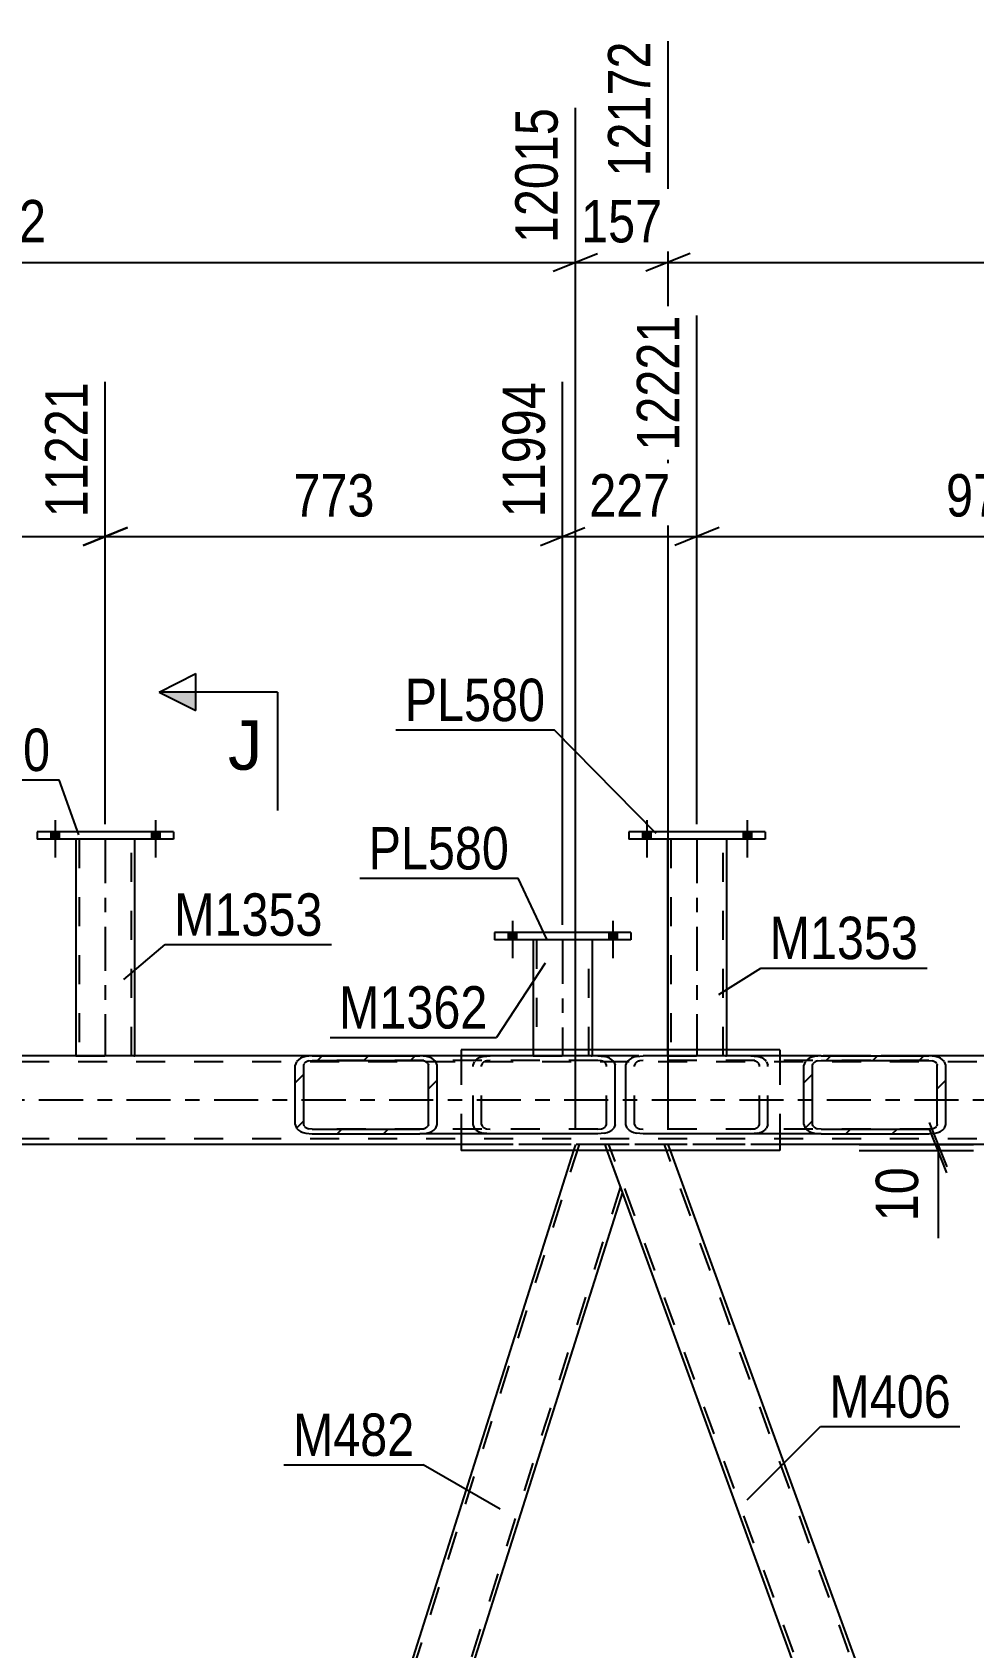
# Model space of a CAD drawing. Header units: millimetres. Extents: x -815 to 374, y -743 to 98.
# Drawn here: x -333.3 to -269.6, y -176.9 to -67.8 of the extents above; entities that cross this region are included whole.
import ezdxf

# ---------------------------------------------------------------- set-up
doc = ezdxf.new("R2010")
doc.units = ezdxf.units.MM
doc.linetypes.add('DXK_LINE_DOT2', pattern=[3.9198, 1.9599, -1.9599])
doc.linetypes.add('DXK_LINE_DOT3', pattern=[5.9187, 2.979, -0.9799, 0.9799, -0.9799])
doc.styles.add('Arial', font='ARIAL.TTF', dxfattribs={"height": 0.2})
doc.styles.add('Arial Narrow', font='ARIALN.TTF', dxfattribs={"height": 0.2})

# ---------------------------------------------------------------- blocks, each defined once
blk = doc.blocks.new('Part-232933173-7312 - 7159')
at = {"color": 2, "linetype": 'Continuous'}
for p, q in [((-304.28, -136.53), (-304.28, -136.93)), ((-282.74, -136.53), (-304.28, -136.53)), ((-282.74, -136.53), (-282.74, -136.93)), ((-304.28, -142.21), (-304.28, -143.33)), ((-282.74, -142.21), (-282.74, -143.33)), ((-282.74, -143.33), (-304.28, -143.33))]:
    blk.add_line(p, q, dxfattribs=at)
at = {"color": 7, "linetype": 'DXK_LINE_DOT2'}
for p, q in [((-304.28, -136.93), (-304.28, -142.21)), ((-282.74, -136.93), (-282.74, -142.21))]:
    blk.add_line(p, q, dxfattribs=at)
blk = doc.blocks.new('Part-232933173-7323 - 7159')
at = {"linetype": 'Continuous'}
h = blk.add_hatch(dxfattribs=at)
h.set_pattern_fill('', scale=0.7, style=0, pattern_type=0)
h.set_pattern_definition([(45, (-281.026, -141.8167), (-1.57154, 1.57154), [])])
h.paths.add_polyline_path([(-281.11, -141.57), (-281.03, -141.82), (-280.77, -142.02), (-280.4, -142.16), (-279.95, -142.21), (-272.67, -142.21), (-272.23, -142.16), (-271.85, -142.02), (-271.6, -141.82), (-271.51, -141.57), (-271.51, -137.57), (-271.6, -137.33), (-271.85, -137.12), (-272.23, -136.98), (-272.67, -136.93), (-279.95, -136.93), (-280.4, -136.98), (-280.77, -137.12), (-281.03, -137.33), (-281.11, -137.57)])
h.paths.add_polyline_path([(-280.49, -137.45), (-280.36, -137.35), (-280.17, -137.28), (-279.95, -137.25), (-272.67, -137.25), (-272.45, -137.28), (-272.26, -137.35), (-272.13, -137.45), (-272.09, -137.57), (-272.09, -141.57), (-272.13, -141.69), (-272.26, -141.8), (-272.45, -141.87), (-272.67, -141.89), (-279.95, -141.89), (-280.17, -141.87), (-280.36, -141.8), (-280.49, -141.69), (-280.53, -141.57), (-280.53, -137.57)])
at = {"color": 2, "linetype": 'Continuous'}
for p, q in [((-293.14, -137.57), (-293.06, -137.33)), ((-292.43, -136.98), (-291.98, -136.93)), ((-279.95, -136.93), (-291.98, -136.93)), ((-281.03, -137.33), (-281.11, -137.57)), ((-280.53, -137.57), (-280.49, -137.45)), ((-279.95, -136.93), (-280.4, -136.98)), ((-280.17, -137.28), (-279.95, -137.25)), ((-279.95, -136.93), (-272.67, -136.93)), ((-279.95, -137.25), (-272.67, -137.25)), ((-272.23, -136.98), (-272.67, -136.93)), ((-272.67, -137.25), (-272.45, -137.28)), ((-272.13, -137.45), (-272.09, -137.57)), ((-271.51, -137.57), (-271.6, -137.33)), ((-293.14, -141.57), (-293.14, -137.57)), ((-281.11, -141.57), (-281.11, -137.57)), ((-280.53, -141.57), (-280.53, -137.57)), ((-272.09, -141.57), (-272.09, -137.57)), ((-271.51, -141.57), (-271.51, -137.57)), ((-293.06, -141.82), (-293.14, -141.57)), ((-281.11, -141.57), (-281.03, -141.82)), ((-280.49, -141.69), (-280.53, -141.57)), ((-272.09, -141.57), (-272.13, -141.69)), ((-271.6, -141.82), (-271.51, -141.57)), ((-291.98, -142.21), (-292.43, -142.16)), ((-279.95, -142.21), (-291.98, -142.21)), ((-280.4, -142.16), (-279.95, -142.21)), ((-279.95, -141.89), (-280.17, -141.87)), ((-279.95, -141.89), (-272.67, -141.89)), ((-279.95, -142.21), (-272.67, -142.21)), ((-272.45, -141.87), (-272.67, -141.89)), ((-272.67, -142.21), (-272.23, -142.16))]:
    blk.add_line(p, q, dxfattribs=at)
at = {"color": 7, "linetype": 'DXK_LINE_DOT2'}
for p, q in [((-292.52, -137.45), (-292.56, -137.57)), ((-291.98, -137.25), (-292.2, -137.28)), ((-272.67, -137.25), (-291.98, -137.25)), ((-284.7, -136.93), (-284.26, -136.98)), ((-284.48, -137.28), (-284.7, -137.25)), ((-284.12, -137.57), (-284.16, -137.45)), ((-283.63, -137.33), (-283.54, -137.57)), ((-272.67, -136.93), (-279.95, -136.93)), ((-292.56, -141.57), (-292.56, -137.57)), ((-284.12, -141.57), (-284.12, -137.57)), ((-283.54, -141.57), (-283.54, -137.57)), ((-292.56, -141.57), (-292.52, -141.69)), ((-284.16, -141.69), (-284.12, -141.57)), ((-283.54, -141.57), (-283.63, -141.82)), ((-292.2, -141.87), (-291.98, -141.89)), ((-272.67, -141.89), (-291.98, -141.89)), ((-284.7, -141.89), (-284.48, -141.87)), ((-284.26, -142.16), (-284.7, -142.21)), ((-279.95, -142.21), (-279.95, -142.21)), ((-279.95, -142.21), (-272.67, -142.21))]:
    blk.add_line(p, q, dxfattribs=at)
at = {"color": 2, "linetype": 'Continuous'}
for centre, radius, start, end in [((-292.25, -138.05), 1.09, 99.5182, 138.0638), ((-280.22, -138.05), 1.09, 99.5182, 138.0638), ((-280.08, -137.81), 0.545, 99.5182, 138.0638), ((-272.54, -137.81), 0.545, 41.9363, 80.4819), ((-272.41, -138.05), 1.09, 41.9363, 80.4819), ((-292.25, -141.09), 1.09, 221.9363, 260.4819), ((-280.22, -141.09), 1.09, 221.9363, 260.4819), ((-280.08, -141.33), 0.545, 221.9363, 260.4819), ((-272.54, -141.33), 0.545, 279.5182, 318.0638), ((-272.41, -141.09), 1.09, 279.5182, 318.0638)]:
    blk.add_arc(centre, radius, start, end, dxfattribs=at)
at = {"color": 7, "linetype": 'DXK_LINE_DOT2'}
for centre, radius, start, end in [((-292.11, -137.81), 0.545, 99.5182, 138.0638), ((-284.57, -137.81), 0.545, 41.9363, 80.4819), ((-284.44, -138.05), 1.09, 41.9363, 80.4819), ((-292.11, -141.33), 0.545, 221.9363, 260.4819), ((-284.57, -141.33), 0.545, 279.5182, 318.0638), ((-284.44, -141.09), 1.09, 279.5182, 318.0638)]:
    blk.add_arc(centre, radius, start, end, dxfattribs=at)
blk = doc.blocks.new('Part-232933173-7353 - 7159')
at = {"color": 7, "linetype": 'DXK_LINE_DOT2'}
for p, q in [((-81.26, -137.33), (-741.87, -137.33)), ((-81.86, -136.93), (-654.89, -136.93)), ((-272.67, -136.93), (-314.35, -136.93)), ((-81.26, -142.53), (-741.87, -142.53)), ((-81.26, -142.93), (-729.95, -142.93)), ((-282.74, -142.93), (-304.28, -142.93))]:
    blk.add_line(p, q, dxfattribs=at)
at = {"color": 2, "linetype": 'Continuous'}
for p, q in [((-314.35, -136.93), (-357.8, -136.93)), ((-229.22, -136.93), (-272.67, -136.93)), ((-304.28, -142.93), (-367.87, -142.93)), ((-219.15, -142.93), (-282.74, -142.93))]:
    blk.add_line(p, q, dxfattribs=at)
at = {"color": 7, "linetype": 'DXK_LINE_DOT3'}
blk.add_line((-81.26, -139.93), (-741.87, -139.93), dxfattribs=at)
blk = doc.blocks.new('Bolt-232933173-46864 - 7159')
at = {"linetype": 'Continuous'}
for points in [[(-291.46, -121.81), (-292.02, -121.81), (-292.02, -122.29), (-291.46, -122.29)], [(-291.46, -121.81), (-292.02, -121.81), (-292.02, -122.29), (-291.46, -122.29)], [(-284.66, -121.81), (-285.22, -121.81), (-285.22, -122.29), (-284.66, -122.29)], [(-284.66, -121.81), (-285.22, -121.81), (-285.22, -122.29), (-284.66, -122.29)]]:
    blk.add_hatch(color=1, dxfattribs=at).paths.add_polyline_path(points)
at = {"color": 1, "linetype": 'Continuous'}
for p, q in [((-291.74, -121.01), (-291.74, -123.53)), ((-291.74, -121.01), (-291.74, -123.53)), ((-284.94, -121.01), (-284.94, -123.53)), ((-284.94, -121.01), (-284.94, -123.53)), ((-292.02, -121.81), (-292.02, -122.29)), ((-292.02, -121.81), (-292.02, -122.29)), ((-291.46, -121.81), (-291.46, -122.29)), ((-291.46, -121.81), (-291.46, -122.29)), ((-285.22, -121.81), (-285.22, -122.29)), ((-285.22, -121.81), (-285.22, -122.29)), ((-284.66, -121.81), (-284.66, -122.29)), ((-284.66, -121.81), (-284.66, -122.29))]:
    blk.add_line(p, q, dxfattribs=at)
blk = doc.blocks.new('Part-232933173-7405 - 7159')
at = {"color": 7, "linetype": 'DXK_LINE_DOT2'}
for p, q in [((-296.31, -142.93), (-333.14, -259.1)), ((-296.56, -142.93), (-296.69, -143.33)), ((-294.55, -142.93), (-296.56, -142.93)), ((-294.4, -143.33), (-294.55, -142.93)), ((-293.51, -145.77), (-330.35, -261.93))]:
    blk.add_line(p, q, dxfattribs=at)
at = {"color": 2, "linetype": 'Continuous'}
for p, q in [((-296.69, -143.33), (-333.28, -258.73)), ((-293.38, -146.14), (-294.4, -143.33)), ((-293.38, -146.14), (-329.97, -261.53))]:
    blk.add_line(p, q, dxfattribs=at)
blk = doc.blocks.new('Part-232933173-7445 - 7159')
at = {"color": 7, "linetype": 'DXK_LINE_DOT2'}
for p, q in [((-290.29, -142.93), (-294.55, -142.93)), ((-293.38, -146.14), (-294.55, -142.93)), ((-250.98, -261.93), (-294.29, -142.93)), ((-247.23, -261.93), (-290.54, -142.93)), ((-290.14, -143.33), (-290.29, -142.93))]:
    blk.add_line(p, q, dxfattribs=at)
at = {"color": 2, "linetype": 'Continuous'}
for p, q in [((-248.14, -258.73), (-290.14, -143.33)), ((-251.38, -261.53), (-293.38, -146.14))]:
    blk.add_line(p, q, dxfattribs=at)
blk = doc.blocks.new('Part-232933173-7472 - 7159')
at = {"linetype": 'Continuous'}
h = blk.add_hatch(dxfattribs=at)
h.set_pattern_fill('', scale=0.7, style=0, pattern_type=0)
h.set_pattern_definition([(45, (-315.4238, -141.8166), (-1.57154, 1.57154), [])])
h.paths.add_polyline_path([(-315.51, -141.57), (-315.42, -141.82), (-315.17, -142.02), (-314.79, -142.16), (-314.35, -142.21), (-307.07, -142.21), (-306.62, -142.16), (-306.25, -142.02), (-305.99, -141.82), (-305.9, -141.57), (-305.9, -137.57), (-305.99, -137.33), (-306.25, -137.12), (-306.62, -136.98), (-307.07, -136.93), (-314.35, -136.93), (-314.79, -136.98), (-315.17, -137.12), (-315.42, -137.33), (-315.51, -137.57)])
h.paths.add_polyline_path([(-314.89, -137.45), (-314.76, -137.35), (-314.57, -137.28), (-314.35, -137.25), (-307.07, -137.25), (-306.85, -137.28), (-306.66, -137.35), (-306.53, -137.45), (-306.49, -137.57), (-306.49, -141.57), (-306.53, -141.69), (-306.66, -141.8), (-306.85, -141.87), (-307.07, -141.89), (-314.35, -141.89), (-314.57, -141.87), (-314.76, -141.8), (-314.89, -141.69), (-314.93, -141.57), (-314.93, -137.57)])
at = {"color": 2, "linetype": 'Continuous'}
for p, q in [((-315.42, -137.33), (-315.51, -137.57)), ((-314.93, -137.57), (-314.89, -137.45)), ((-314.35, -136.93), (-314.79, -136.98)), ((-314.57, -137.28), (-314.35, -137.25)), ((-314.35, -136.93), (-307.07, -136.93)), ((-314.35, -137.25), (-307.07, -137.25)), ((-295.04, -136.93), (-307.07, -136.93)), ((-306.62, -136.98), (-307.07, -136.93)), ((-307.07, -137.25), (-306.85, -137.28)), ((-306.53, -137.45), (-306.49, -137.57)), ((-305.9, -137.57), (-305.99, -137.33)), ((-295.04, -136.93), (-294.59, -136.98)), ((-293.96, -137.33), (-293.87, -137.57)), ((-315.51, -141.57), (-315.51, -137.57)), ((-314.93, -141.57), (-314.93, -137.57)), ((-306.49, -141.57), (-306.49, -137.57)), ((-305.9, -141.57), (-305.9, -137.57)), ((-293.87, -141.57), (-293.87, -137.57)), ((-315.51, -141.57), (-315.42, -141.82)), ((-314.89, -141.69), (-314.93, -141.57)), ((-306.49, -141.57), (-306.53, -141.69)), ((-305.99, -141.82), (-305.9, -141.57)), ((-293.87, -141.57), (-293.96, -141.82)), ((-314.79, -142.16), (-314.35, -142.21)), ((-314.35, -141.89), (-314.57, -141.87)), ((-314.35, -141.89), (-307.07, -141.89)), ((-314.35, -142.21), (-307.07, -142.21)), ((-306.85, -141.87), (-307.07, -141.89)), ((-307.07, -142.21), (-306.62, -142.16)), ((-295.04, -142.21), (-307.07, -142.21)), ((-294.59, -142.16), (-295.04, -142.21))]:
    blk.add_line(p, q, dxfattribs=at)
at = {"color": 7, "linetype": 'DXK_LINE_DOT2'}
for p, q in [((-307.07, -136.93), (-314.35, -136.93)), ((-295.04, -137.25), (-314.35, -137.25)), ((-303.48, -137.57), (-303.39, -137.33)), ((-302.86, -137.45), (-302.9, -137.57)), ((-302.76, -136.98), (-302.32, -136.93)), ((-302.32, -137.25), (-302.54, -137.28)), ((-294.82, -137.28), (-295.04, -137.25)), ((-294.46, -137.57), (-294.5, -137.45)), ((-303.48, -141.57), (-303.48, -137.57)), ((-302.9, -141.57), (-302.9, -137.57)), ((-294.46, -141.57), (-294.46, -137.57)), ((-303.39, -141.82), (-303.48, -141.57)), ((-302.9, -141.57), (-302.86, -141.69)), ((-294.5, -141.69), (-294.46, -141.57)), ((-295.04, -141.89), (-314.35, -141.89)), ((-314.35, -142.21), (-307.07, -142.21)), ((-302.32, -142.21), (-302.76, -142.16)), ((-302.54, -141.87), (-302.32, -141.89)), ((-295.04, -141.89), (-294.82, -141.87))]:
    blk.add_line(p, q, dxfattribs=at)
at = {"color": 2, "linetype": 'Continuous'}
for centre, radius, start, end in [((-314.61, -138.05), 1.09, 99.5182, 138.0638), ((-314.48, -137.81), 0.545, 99.5182, 138.0638), ((-306.94, -137.81), 0.545, 41.9363, 80.4819), ((-306.8, -138.05), 1.09, 41.9363, 80.4819), ((-294.77, -138.05), 1.09, 41.9363, 80.4819), ((-314.61, -141.09), 1.09, 221.9363, 260.4819), ((-314.48, -141.33), 0.545, 221.9363, 260.4819), ((-306.94, -141.33), 0.545, 279.5182, 318.0638), ((-306.8, -141.09), 1.09, 279.5182, 318.0638), ((-294.77, -141.09), 1.09, 279.5182, 318.0638)]:
    blk.add_arc(centre, radius, start, end, dxfattribs=at)
at = {"color": 7, "linetype": 'DXK_LINE_DOT2'}
for centre, radius, start, end in [((-302.58, -138.05), 1.09, 99.5182, 138.0638), ((-302.45, -137.81), 0.545, 99.5182, 138.0638), ((-294.91, -137.81), 0.545, 41.9363, 80.4819), ((-302.58, -141.09), 1.09, 221.9363, 260.4819), ((-302.45, -141.33), 0.545, 221.9363, 260.4819), ((-294.91, -141.33), 0.545, 279.5182, 318.0638)]:
    blk.add_arc(centre, radius, start, end, dxfattribs=at)
blk = doc.blocks.new('Part-232933173-46842 - 7159')
at = {"color": 2, "linetype": 'Continuous'}
for p, q in [((-292.82, -128.61), (-302.02, -128.61)), ((-302.02, -128.61), (-302.02, -129.09)), ((-292.82, -128.61), (-292.82, -129.09)), ((-292.82, -129.09), (-302.02, -129.09))]:
    blk.add_line(p, q, dxfattribs=at)
blk = doc.blocks.new('Part-232933173-46780 - 7159')
at = {"color": 2, "linetype": 'Continuous'}
for p, q in [((-283.74, -121.81), (-292.94, -121.81)), ((-292.94, -121.81), (-292.94, -122.29)), ((-283.74, -121.81), (-283.74, -122.29)), ((-283.74, -122.29), (-292.94, -122.29))]:
    blk.add_line(p, q, dxfattribs=at)
blk = doc.blocks.new('Part-232933173-46779 - 7159')
at = {"color": 2, "linetype": 'Continuous'}
for p, q in [((-290.34, -122.29), (-290.34, -136.53)), ((-286.34, -122.29), (-286.34, -136.53))]:
    blk.add_line(p, q, dxfattribs=at)
at = {"color": 7, "linetype": 'DXK_LINE_DOT2'}
for p, q in [((-286.34, -122.29), (-290.34, -122.29)), ((-290.1, -122.29), (-290.1, -136.93)), ((-286.58, -136.93), (-286.58, -122.29)), ((-290.34, -136.53), (-290.34, -136.93)), ((-290.34, -136.93), (-286.34, -136.93)), ((-286.34, -136.53), (-286.34, -136.93))]:
    blk.add_line(p, q, dxfattribs=at)
at = {"color": 7, "linetype": 'DXK_LINE_DOT3'}
blk.add_line((-288.34, -122.29), (-288.34, -136.93), dxfattribs=at)
blk = doc.blocks.new('Part-232933173-46783 - 7159')
at = {"color": 2, "linetype": 'Continuous'}
for p, q in [((-330.34, -122.29), (-330.34, -136.93)), ((-326.34, -136.93), (-326.34, -122.29))]:
    blk.add_line(p, q, dxfattribs=at)
at = {"color": 7, "linetype": 'DXK_LINE_DOT2'}
for p, q in [((-326.34, -122.29), (-330.34, -122.29)), ((-330.1, -122.29), (-330.1, -136.93)), ((-326.58, -136.93), (-326.58, -122.29)), ((-330.34, -136.93), (-330.34, -136.93)), ((-330.34, -136.93), (-326.34, -136.93)), ((-326.34, -136.93), (-326.34, -136.93)), ((-326.34, -136.93), (-326.34, -136.93))]:
    blk.add_line(p, q, dxfattribs=at)
at = {"color": 7, "linetype": 'DXK_LINE_DOT3'}
blk.add_line((-328.34, -122.29), (-328.34, -136.93), dxfattribs=at)
blk = doc.blocks.new('Part-232933173-46784 - 7159')
at = {"color": 2, "linetype": 'Continuous'}
for p, q in [((-323.74, -121.81), (-332.94, -121.81)), ((-332.94, -121.81), (-332.94, -122.29)), ((-323.74, -121.81), (-323.74, -122.29)), ((-323.74, -122.29), (-332.94, -122.29))]:
    blk.add_line(p, q, dxfattribs=at)
blk = doc.blocks.new('Part-232933173-46841 - 7159')
at = {"color": 2, "linetype": 'Continuous'}
for p, q in [((-299.42, -129.09), (-299.42, -136.53)), ((-295.42, -129.09), (-295.42, -136.53))]:
    blk.add_line(p, q, dxfattribs=at)
at = {"color": 7, "linetype": 'DXK_LINE_DOT2'}
for p, q in [((-295.42, -129.09), (-299.42, -129.09)), ((-299.18, -129.09), (-299.18, -136.94)), ((-295.66, -136.94), (-295.66, -129.09)), ((-299.42, -136.53), (-299.42, -136.94)), ((-299.42, -136.94), (-295.42, -136.94)), ((-295.42, -136.53), (-295.42, -136.94))]:
    blk.add_line(p, q, dxfattribs=at)
at = {"color": 7, "linetype": 'DXK_LINE_DOT3'}
blk.add_line((-297.42, -129.09), (-297.42, -136.94), dxfattribs=at)
blk = doc.blocks.new('Bolt-232933173-46866 - 7159')
at = {"linetype": 'Continuous'}
for points in [[(-331.46, -121.81), (-332.02, -121.81), (-332.02, -122.29), (-331.46, -122.29)], [(-331.46, -121.81), (-332.02, -121.81), (-332.02, -122.29), (-331.46, -122.29)], [(-324.66, -121.81), (-325.22, -121.81), (-325.22, -122.29), (-324.66, -122.29)], [(-324.66, -121.81), (-325.22, -121.81), (-325.22, -122.29), (-324.66, -122.29)]]:
    blk.add_hatch(color=1, dxfattribs=at).paths.add_polyline_path(points)
at = {"color": 1, "linetype": 'Continuous'}
for p, q in [((-331.74, -121.01), (-331.74, -123.53)), ((-331.74, -121.01), (-331.74, -123.53)), ((-324.94, -121.01), (-324.94, -123.53)), ((-324.94, -121.01), (-324.94, -123.53)), ((-332.02, -121.81), (-332.02, -122.29)), ((-332.02, -121.81), (-332.02, -122.29)), ((-331.46, -121.81), (-331.46, -122.29)), ((-331.46, -121.81), (-331.46, -122.29)), ((-325.22, -121.81), (-325.22, -122.29)), ((-325.22, -121.81), (-325.22, -122.29)), ((-324.66, -121.81), (-324.66, -122.29)), ((-324.66, -121.81), (-324.66, -122.29))]:
    blk.add_line(p, q, dxfattribs=at)
blk = doc.blocks.new('Bolt-232933173-46892 - 7159')
at = {"linetype": 'Continuous'}
for points in [[(-300.54, -128.61), (-301.1, -128.61), (-301.1, -129.09), (-300.54, -129.09)], [(-300.54, -128.61), (-301.1, -128.61), (-301.1, -129.09), (-300.54, -129.09)], [(-293.74, -128.61), (-294.3, -128.61), (-294.3, -129.09), (-293.74, -129.09)], [(-293.74, -128.61), (-294.3, -128.61), (-294.3, -129.09), (-293.74, -129.09)]]:
    blk.add_hatch(color=1, dxfattribs=at).paths.add_polyline_path(points)
at = {"color": 1, "linetype": 'Continuous'}
for p, q in [((-301.1, -128.61), (-301.1, -129.09)), ((-301.1, -128.61), (-301.1, -129.09)), ((-300.82, -127.81), (-300.82, -130.33)), ((-300.82, -127.81), (-300.82, -130.33)), ((-300.54, -128.61), (-300.54, -129.09)), ((-300.54, -128.61), (-300.54, -129.09)), ((-294.3, -128.61), (-294.3, -129.09)), ((-294.3, -128.61), (-294.3, -129.09)), ((-294.02, -127.81), (-294.02, -130.33)), ((-294.02, -127.81), (-294.02, -130.33)), ((-293.74, -128.61), (-293.74, -129.09)), ((-293.74, -128.61), (-293.74, -129.09))]:
    blk.add_line(p, q, dxfattribs=at)
blk = doc.blocks.new('StraightDimension-232933173-37571 - 7159')
at = {"color": 7, "linetype": 'Continuous'}
for p, q in [((-290.29, -141.93), (-290.29, -68.39)), ((-211.42, -141.93), (-211.42, -72.89)), ((-288.79, -82.73), (-291.79, -83.93)), ((-212.92, -83.93), (-209.92, -82.73)), ((-290.29, -83.33), (-211.42, -83.33))]:
    blk.add_line(p, q, dxfattribs=at)
at = {"color": 0}
blk.add_wipeout([(-246.6, -82.58), (-246.6, -78.38), (-255.11, -78.38), (-255.11, -82.58)], dxfattribs=at)
at = {"color": 3, "style": 'Arial Narrow'}
blk.add_text('1972', height=2.863, dxfattribs=at).set_placement((-254.51, -81.98))
at = {"color": 0, "linetype": 'Continuous'}
blk.add_wipeout([(-212.02, -72.29), (-216.22, -72.29), (-216.22, -82.63), (-212.02, -82.63)], dxfattribs=at)
at = {"color": 3, "linetype": 'Continuous', "style": 'Arial Narrow'}
blk.add_text('14144', height=2.863, rotation=90.0002, dxfattribs=at).set_placement((-212.62, -82.03))
blk = doc.blocks.new('StraightDimension-232933173-57647 - 7159')
at = {"color": 7, "linetype": 'Continuous'}
for p, q in [((-348.5, -128.09), (-348.5, -91.41)), ((-328.34, -121.29), (-328.34, -91.41)), ((-347, -101.25), (-350, -102.45)), ((-329.84, -102.45), (-326.84, -101.25)), ((-348.5, -101.85), (-328.34, -101.85))]:
    blk.add_line(p, q, dxfattribs=at)
at = {"color": 0}
blk.add_wipeout([(-335.08, -101.1), (-335.08, -96.9), (-341.76, -96.9), (-341.76, -101.1)], dxfattribs=at)
at = {"color": 3, "style": 'Arial Narrow'}
blk.add_text('504', height=2.863, dxfattribs=at).set_placement((-341.16, -100.5))
at = {"color": 0, "linetype": 'Continuous'}
blk.add_wipeout([(-328.94, -90.81), (-333.14, -90.81), (-333.14, -101.15), (-328.94, -101.15)], dxfattribs=at)
at = {"color": 3, "linetype": 'Continuous', "style": 'Arial Narrow'}
blk.add_text('11221', height=2.863, rotation=90.0002, dxfattribs=at).set_placement((-329.54, -100.55))
blk = doc.blocks.new('StraightDimension-232933173-57644 - 7159')
at = {"color": 7, "linetype": 'Continuous'}
for p, q in [((-288.34, -121.29), (-288.34, -86.91)), ((-249.18, -120.57), (-249.18, -86.91)), ((-286.84, -101.25), (-289.84, -102.45)), ((-250.68, -102.45), (-247.68, -101.25)), ((-288.34, -101.85), (-249.18, -101.85))]:
    blk.add_line(p, q, dxfattribs=at)
at = {"color": 0, "linetype": 'Continuous'}
blk.add_wipeout([(-249.78, -86.31), (-253.98, -86.31), (-253.98, -96.65), (-249.78, -96.65)], dxfattribs=at)
at = {"color": 0}
blk.add_wipeout([(-265.42, -101.1), (-265.42, -96.9), (-272.1, -96.9), (-272.1, -101.1)], dxfattribs=at)
at = {"color": 3, "linetype": 'Continuous', "style": 'Arial Narrow'}
blk.add_text('13200', height=2.863, rotation=90.0002, dxfattribs=at).set_placement((-250.38, -96.05))
at = {"color": 3, "style": 'Arial Narrow'}
blk.add_text('979', height=2.863, dxfattribs=at).set_placement((-271.5, -100.5))
blk = doc.blocks.new('StraightDimension-232933173-57646 - 7159')
at = {"color": 7, "linetype": 'Continuous'}
for p, q in [((-328.34, -121.29), (-328.34, -91.41)), ((-297.42, -128.09), (-297.42, -91.41)), ((-326.84, -101.25), (-329.84, -102.45)), ((-298.92, -102.45), (-295.92, -101.25)), ((-328.34, -101.85), (-297.42, -101.85))]:
    blk.add_line(p, q, dxfattribs=at)
at = {"color": 0}
blk.add_wipeout([(-309.54, -101.1), (-309.54, -96.9), (-316.22, -96.9), (-316.22, -101.1)], dxfattribs=at)
at = {"color": 3, "style": 'Arial Narrow'}
blk.add_text('773', height=2.863, dxfattribs=at).set_placement((-315.62, -100.5))
at = {"color": 0, "linetype": 'Continuous'}
blk.add_wipeout([(-298.02, -90.81), (-302.22, -90.81), (-302.22, -101.15), (-298.02, -101.15)], dxfattribs=at)
at = {"color": 3, "linetype": 'Continuous', "style": 'Arial Narrow'}
blk.add_text('11994', height=2.863, rotation=90.0002, dxfattribs=at).set_placement((-298.62, -100.55))
blk = doc.blocks.new('StraightDimension-232933173-37572 - 7159')
at = {"color": 7, "linetype": 'Continuous'}
for p, q in [((-290.29, -141.93), (-290.29, -68.39)), ((-296.56, -141.93), (-296.56, -72.89)), ((-298.06, -83.93), (-295.06, -82.73)), ((-288.79, -82.73), (-291.79, -83.93)), ((-296.56, -83.33), (-290.29, -83.33))]:
    blk.add_line(p, q, dxfattribs=at)
at = {"color": 0}
blk.add_wipeout([(-290.08, -82.58), (-290.08, -78.38), (-296.77, -78.38), (-296.77, -82.58)], dxfattribs=at)
at = {"color": 3, "style": 'Arial Narrow'}
blk.add_text('157', height=2.863, dxfattribs=at).set_placement((-296.17, -81.98))
at = {"color": 0, "linetype": 'Continuous'}
blk.add_wipeout([(-290.89, -67.79), (-295.09, -67.79), (-295.09, -78.13), (-290.89, -78.13)], dxfattribs=at)
at = {"color": 3, "linetype": 'Continuous', "style": 'Arial Narrow'}
blk.add_text('12172', height=2.863, rotation=90.0002, dxfattribs=at).set_placement((-291.49, -77.53))
blk = doc.blocks.new('StraightDimension-232933173-37573 - 7159')
at = {"color": 7, "linetype": 'Continuous'}
for p, q in [((-375.42, -141.93), (-375.42, -68.39)), ((-296.56, -141.93), (-296.56, -72.89)), ((-373.92, -82.73), (-376.92, -83.93)), ((-298.06, -83.93), (-295.06, -82.73)), ((-375.42, -83.33), (-296.56, -83.33))]:
    blk.add_line(p, q, dxfattribs=at)
at = {"color": 0}
blk.add_wipeout([(-331.74, -82.58), (-331.74, -78.38), (-340.25, -78.38), (-340.25, -82.58)], dxfattribs=at)
at = {"color": 3, "style": 'Arial Narrow'}
blk.add_text('1972', height=2.863, dxfattribs=at).set_placement((-339.65, -81.98))
at = {"color": 0, "linetype": 'Continuous'}
blk.add_wipeout([(-297.16, -72.29), (-301.36, -72.29), (-301.36, -82.63), (-297.16, -82.63)], dxfattribs=at)
at = {"color": 3, "linetype": 'Continuous', "style": 'Arial Narrow'}
blk.add_text('12015', height=2.863, rotation=90.0002, dxfattribs=at).set_placement((-297.76, -82.03))
blk = doc.blocks.new('StraightDimension-232933173-57645 - 7159')
at = {"color": 7, "linetype": 'Continuous'}
for p, q in [((-288.34, -121.29), (-288.34, -86.91)), ((-297.42, -128.09), (-297.42, -91.41)), ((-298.92, -102.45), (-295.92, -101.25)), ((-286.84, -101.25), (-289.84, -102.45)), ((-297.42, -101.85), (-288.34, -101.85))]:
    blk.add_line(p, q, dxfattribs=at)
at = {"color": 0}
blk.add_wipeout([(-289.54, -101.1), (-289.54, -96.9), (-296.22, -96.9), (-296.22, -101.1)], dxfattribs=at)
at = {"color": 3, "style": 'Arial Narrow'}
blk.add_text('227', height=2.863, dxfattribs=at).set_placement((-295.62, -100.5))
at = {"color": 0, "linetype": 'Continuous'}
blk.add_wipeout([(-288.94, -86.31), (-293.14, -86.31), (-293.14, -96.65), (-288.94, -96.65)], dxfattribs=at)
at = {"color": 3, "linetype": 'Continuous', "style": 'Arial Narrow'}
blk.add_text('12221', height=2.863, rotation=90.0002, dxfattribs=at).set_placement((-289.54, -96.05))
blk = doc.blocks.new('StraightDimension-232933173-38581 - 7159')
at = {"color": 7, "linetype": 'Continuous'}
for p, q in [((-272.64, -141.43), (-271.44, -144.43)), ((-271.44, -144.83), (-272.64, -141.83)), ((-277.37, -142.93), (-269.64, -142.93)), ((-272.04, -143.33), (-272.04, -142.93)), ((-277.37, -143.33), (-269.64, -143.33)), ((-272.04, -143.33), (-272.04, -149.24)), ((-272.04, -143.33), (-272.04, -149.24))]:
    blk.add_line(p, q, dxfattribs=at)
at = {"color": 0}
blk.add_wipeout([(-272.79, -143.86), (-276.99, -143.86), (-276.99, -148.71), (-272.79, -148.71)], dxfattribs=at)
at = {"color": 3, "style": 'Arial Narrow'}
blk.add_text('10', height=2.863, rotation=90.0002, dxfattribs=at).set_placement((-273.39, -148.11))
blk = doc.blocks.new('Mark-232933173-7401 - 7159')
at = {"color": 30, "linetype": 'Continuous'}
for p in [(-316.26, -164.56), (-301.64, -167.56)]:
    blk.add_line(p, (-306.84, -164.56), dxfattribs=at)
at = {"color": 0}
blk.add_wipeout([(-307.44, -163.96), (-307.44, -160.96), (-315.66, -160.96), (-315.66, -163.96)], dxfattribs=at)
blk.add_wipeout([(-307.44, -163.96), (-307.44, -160.96), (-315.66, -160.96), (-315.66, -163.96)], dxfattribs=at)
at = {"color": 3, "style": 'Arial Narrow'}
blk.add_text('M482', height=2.863, dxfattribs=at).set_placement((-315.66, -163.96))
blk = doc.blocks.new('Mark-232933173-7441 - 7159')
at = {"color": 30, "linetype": 'Continuous'}
for p, q in [((-284.94, -166.93), (-279.99, -161.98)), ((-279.99, -161.98), (-270.57, -161.98))]:
    blk.add_line(p, q, dxfattribs=at)
at = {"color": 0}
blk.add_wipeout([(-271.17, -161.38), (-271.17, -158.38), (-279.39, -158.38), (-279.39, -161.38)], dxfattribs=at)
blk.add_wipeout([(-271.17, -161.38), (-271.17, -158.38), (-279.39, -158.38), (-279.39, -161.38)], dxfattribs=at)
at = {"color": 3, "style": 'Arial Narrow'}
blk.add_text('M406', height=2.863, dxfattribs=at).set_placement((-279.39, -161.38))
blk = doc.blocks.new('Mark-232933173-58454 - 7159')
at = {"color": 30, "linetype": 'Continuous'}
for p in [(-311.14, -124.94), (-298.49, -129.05)]:
    blk.add_line(p, (-300.43, -124.94), dxfattribs=at)
at = {"color": 0}
blk.add_wipeout([(-301.03, -124.34), (-301.03, -121.34), (-310.54, -121.34), (-310.54, -124.34)], dxfattribs=at)
blk.add_wipeout([(-301.03, -124.34), (-301.03, -121.34), (-310.54, -121.34), (-310.54, -124.34)], dxfattribs=at)
at = {"color": 3, "style": 'Arial Narrow'}
blk.add_text('PL580', height=2.863, dxfattribs=at).set_placement((-310.54, -124.34))
blk = doc.blocks.new('Mark-232933173-58445 - 7159')
at = {"color": 30, "linetype": 'Continuous'}
for p, q in [((-286.86, -132.78), (-284.03, -131)), ((-284.03, -131), (-272.77, -131))]:
    blk.add_line(p, q, dxfattribs=at)
at = {"color": 0}
blk.add_wipeout([(-273.37, -130.4), (-273.37, -127.4), (-283.43, -127.4), (-283.43, -130.4)], dxfattribs=at)
blk.add_wipeout([(-273.37, -130.4), (-273.37, -127.4), (-283.43, -127.4), (-283.43, -130.4)], dxfattribs=at)
at = {"color": 3, "style": 'Arial Narrow'}
blk.add_text('M1353', height=2.863, dxfattribs=at).set_placement((-283.43, -130.4))
blk = doc.blocks.new('Mark-232933173-58451 - 7159')
at = {"color": 30, "linetype": 'Continuous'}
for p in [(-298.61, -130.67), (-313.14, -135.69)]:
    blk.add_line(p, (-301.89, -135.69), dxfattribs=at)
at = {"color": 0}
blk.add_wipeout([(-302.49, -135.09), (-302.49, -132.09), (-312.54, -132.09), (-312.54, -135.09)], dxfattribs=at)
blk.add_wipeout([(-302.49, -135.09), (-302.49, -132.09), (-312.54, -132.09), (-312.54, -135.09)], dxfattribs=at)
at = {"color": 3, "style": 'Arial Narrow'}
blk.add_text('M1362', height=2.863, dxfattribs=at).set_placement((-312.54, -135.09))
blk = doc.blocks.new('SectionMark-232933173-8635 - 7159')
at = {"linetype": 'Continuous'}
blk.add_hatch(color=6, dxfattribs=at).paths.add_polyline_path([(-322.21, -112.36), (-322.21, -113.61), (-324.71, -112.36)])
at = {"color": 6, "linetype": 'Continuous'}
for p, q in [((-324.71, -112.36), (-322.21, -111.11)), ((-322.21, -113.61), (-322.21, -111.11)), ((-316.71, -112.36), (-324.71, -112.36)), ((-324.71, -112.36), (-322.21, -113.61)), ((-316.71, -112.36), (-316.71, -120.36))]:
    blk.add_line(p, q, dxfattribs=at)
at = {"color": 0, "linetype": 'Continuous'}
blk.add_wipeout([(-317.71, -117.61), (-317.71, -114.11), (-320.05, -114.11), (-320.05, -117.61)], dxfattribs=at)
at = {"color": 3, "linetype": 'Continuous', "style": 'Arial'}
blk.add_text('J', height=3.34, dxfattribs=at).set_placement((-320.05, -117.61))
blk = doc.blocks.new('Mark-232933173-58405 - 7159')
at = {"color": 30, "linetype": 'Continuous'}
for p in [(-342.16, -118.29), (-330.12, -122.01)]:
    blk.add_line(p, (-331.45, -118.29), dxfattribs=at)
at = {"color": 0}
blk.add_wipeout([(-332.05, -117.69), (-332.05, -114.69), (-341.56, -114.69), (-341.56, -117.69)], dxfattribs=at)
blk.add_wipeout([(-332.05, -117.69), (-332.05, -114.69), (-341.56, -114.69), (-341.56, -117.69)], dxfattribs=at)
at = {"color": 3, "style": 'Arial Narrow'}
blk.add_text('PL580', height=2.863, dxfattribs=at).set_placement((-341.56, -117.69))
blk = doc.blocks.new('Mark-232933173-58402 - 7159')
at = {"color": 30, "linetype": 'Continuous'}
for p, q in [((-327.09, -131.78), (-324.29, -129.42)), ((-324.29, -129.42), (-313.04, -129.42))]:
    blk.add_line(p, q, dxfattribs=at)
at = {"color": 0}
blk.add_wipeout([(-313.64, -128.82), (-313.64, -125.82), (-323.69, -125.82), (-323.69, -128.82)], dxfattribs=at)
blk.add_wipeout([(-313.64, -128.82), (-313.64, -125.82), (-323.69, -125.82), (-323.69, -128.82)], dxfattribs=at)
at = {"color": 3, "style": 'Arial Narrow'}
blk.add_text('M1353', height=2.863, dxfattribs=at).set_placement((-323.69, -128.82))
blk = doc.blocks.new('Mark-232933173-58448 - 7159')
at = {"color": 30, "linetype": 'Continuous'}
for p in [(-308.7, -114.92), (-291.09, -121.92)]:
    blk.add_line(p, (-297.99, -114.92), dxfattribs=at)
at = {"color": 0}
blk.add_wipeout([(-298.59, -114.32), (-298.59, -111.32), (-308.1, -111.32), (-308.1, -114.32)], dxfattribs=at)
blk.add_wipeout([(-298.59, -114.32), (-298.59, -111.32), (-308.1, -111.32), (-308.1, -114.32)], dxfattribs=at)
at = {"color": 3, "style": 'Arial Narrow'}
blk.add_text('PL580', height=2.863, dxfattribs=at).set_placement((-308.1, -114.32))

msp = doc.modelspace()

# ---------------------------------------------------------------- block references
for name in ['Bolt-232933173-46866 - 7159', 'Bolt-232933173-46864 - 7159', 'Part-232933173-46784 - 7159', 'Part-232933173-46780 - 7159', 'Part-232933173-46783 - 7159', 'Part-232933173-46779 - 7159', 'Part-232933173-46842 - 7159', 'Bolt-232933173-46892 - 7159', 'Part-232933173-46841 - 7159', 'Part-232933173-7353 - 7159', 'Part-232933173-7472 - 7159', 'Part-232933173-7312 - 7159', 'Part-232933173-7323 - 7159', 'Part-232933173-7405 - 7159', 'Part-232933173-7445 - 7159']:
    msp.add_blockref(name, (0, 0))

# ---------------------------------------------------------------- next in the draw order: block references
for name in ['StraightDimension-232933173-37571 - 7159', 'StraightDimension-232933173-57647 - 7159', 'Mark-232933173-7441 - 7159', 'Mark-232933173-7401 - 7159']:
    msp.add_blockref(name, (0, 0))

# ---------------------------------------------------------------- next in the draw order: block references
for name in ['StraightDimension-232933173-57644 - 7159', 'StraightDimension-232933173-57646 - 7159', 'StraightDimension-232933173-38581 - 7159']:
    msp.add_blockref(name, (0, 0))

# ---------------------------------------------------------------- next in the draw order: block references
msp.add_blockref('StraightDimension-232933173-37572 - 7159', (0, 0))

# ---------------------------------------------------------------- next in the draw order: block references
msp.add_blockref('StraightDimension-232933173-37573 - 7159', (0, 0))

# ---------------------------------------------------------------- next in the draw order: block references
for name in ['StraightDimension-232933173-57645 - 7159', 'SectionMark-232933173-8635 - 7159', 'Mark-232933173-58405 - 7159', 'Mark-232933173-58451 - 7159']:
    msp.add_blockref(name, (0, 0))

# ---------------------------------------------------------------- next in the draw order: block references
for name in ['Mark-232933173-58454 - 7159', 'Mark-232933173-58402 - 7159', 'Mark-232933173-58445 - 7159']:
    msp.add_blockref(name, (0, 0))

# ---------------------------------------------------------------- next in the draw order: block references
msp.add_blockref('Mark-232933173-58448 - 7159', (0, 0))

doc.saveas('drawing.dxf')
